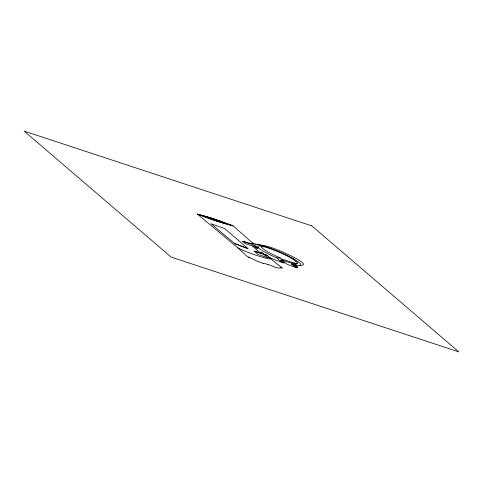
<?xml version="1.0" encoding="UTF-8"?>
<svg xmlns="http://www.w3.org/2000/svg" width="483" height="483" viewBox="0 0 483 483"><rect width="100%" height="100%" fill="white"/><g stroke="black" fill="none" stroke-linecap="round" stroke-linejoin="round"><path stroke-width="0.72" d="M293.61 264.515L293.35 264.865A14.991 2.318 22.4 0 0 294.044 265.801C294.527 266.254 296.508 267.817 296.592 266.616A17.237 2.669 22.4 0 0 296.321 266.187L293.718 264.521M284.861 262.824L283.473 262.957L269.882 257.922A5.283 0.815 22.4 0 0 267.467 257.336M295.831 261.194L297.033 262.263A18.668 2.886 22.4 0 1 297.395 263.712L295.361 263.899L290.5 262.849A20.063 3.103 22.4 0 1 286.19 261.502L281.48 259.782L287.288 264.364L296.689 267.848L297.613 267.842L297.649 267.153A27.507 4.256 22.4 0 0 297.045 266.284L295.554 264.859M254.136 251.112L255.561 251.492A34.221 5.295 22.4 0 0 260.21 252.784L263.742 253.835M292.632 264.11A19.821 3.067 22.4 0 0 299.267 265.384C312 265.892 292.632 256.769 290.573 255.61C280.074 250.762 269.272 245.708 257.62 244.567A19.447 3.007 22.4 0 0 254.933 244.615M299.526 265.372L300.565 265.173L300.806 264.394A24.102 3.731 22.4 0 0 299.514 262.776L293.616 258.81M281.48 259.782L284.922 259.854L287.608 260.856A19.972 3.091 22.4 0 0 291.913 262.299L297.431 263.688M233.217 225.905L222.56 223.019A111.416 17.237 22.4 0 1 209.562 218.727L197.342 214.035L210.715 217.845A120.291 18.608 22.4 0 1 214.941 219.228L233.096 225.815L253.666 243.963L247.507 242.714A43.373 6.714 22.4 0 1 244.289 241.766A21.614 3.345 22.4 0 0 243.752 241.603L242.786 241.349L245.557 243.734L258.52 247.924L260.748 249.633A24.343 3.767 22.4 0 0 266.103 252.796L266.755 253.14A26.124 4.039 22.4 0 0 273.118 256.256L276.741 257.856L280.321 257.988L282.326 259.8M263.519 254.263L254.136 251.13L257.777 254.251L266.236 257.258A3.013 0.465 22.4 0 0 266.61 257.306L267.504 257.348L263.519 254.263L267.141 255.35L268.699 256.721M254.982 246.885L256.068 247.839L257.01 247.942M260.259 245.962L258.206 245.919A17.823 2.759 22.4 0 0 257.674 246.946L257.789 247.127A19.918 3.079 22.4 0 0 258.52 247.924M257.62 244.567L263.76 246.016A24.331 3.767 22.4 0 1 269.502 247.9L279.083 251.673A29.403 4.552 22.4 0 1 293.61 258.81M253.032 244.7A3.405 0.525 22.4 0 0 252.428 244.573L242.798 241.367M260.12 245.944L263.917 246.747M248.57 257.095L254.813 260.053A15.788 2.445 22.4 0 1 255.646 260.512A30.091 4.655 22.4 0 0 263.114 263.344M249.457 257.415L248.304 257.125A5.355 0.827 22.4 0 1 247.067 256.292L237.702 247.713M267.842 264.449L270.999 265.578A6.973 1.081 22.4 0 1 274.018 266.876A28.684 4.438 22.4 0 0 278.383 268.011L279.494 268.234L280.545 267.63A10.191 1.576 22.4 0 1 280.617 267.624M247.96 248.516L247.079 248.22A44.14 6.828 22.4 0 1 242.629 246.668L234.889 243.692L211.017 223.695L218.884 226.563A75.064 11.616 22.4 0 0 224.462 228.459L247.96 248.516L234.889 243.692M252.627 242.955L256.896 244.489M256.068 247.839L257.481 248.353L256.081 247.127M267.141 255.35L264.267 254.293L262.758 252.965L261.351 252.452L262.867 253.774M296.387 267.745L291.702 264.261M283.316 262.903L280.75 261.418L276.741 257.856M280.925 267.63L282.114 268.077A5.132 0.791 22.4 0 0 281.746 267.697L270.22 258.411M281.511 267.763L282.084 268.059M271.893 258.671L269.955 257.662A11.912 1.841 22.4 0 1 268.723 256.727M274.724 250.423L270.697 248.902A19.169 2.964 22.4 0 0 263.923 246.747M280.321 257.988L276.807 256.437A24.953 3.858 22.4 0 1 270.649 253.43L270.021 253.098A23.293 3.604 22.4 0 1 264.853 250.037L262.71 248.389A19.272 2.983 22.4 0 1 261.901 247.423M197.39 214.108L237.89 247.87L243.13 250.442L251.951 253.823A42.8 6.623 22.4 0 0 260.675 256.714C261.502 256.696 272.835 260.941 269.55 257.819M254.281 244.984L257.173 247.465M255.102 246.904L252.428 244.573M252.73 246.348L260.222 252.802M274.724 250.448A24.681 3.822 22.4 0 1 295.88 261.212M263.012 263.295A9.298 1.437 22.4 0 1 267.884 264.491M291.599 264.225A2.741 0.423 22.4 0 1 292.583 264.08M261.919 247.429A17.328 2.681 22.4 0 1 262.637 246.421M294.612 266.018A2.644 0.411 22.4 0 1 294.425 266.127M294.594 266.012A8.579 1.328 22.4 0 0 293.785 264.95A2.548 0.392 22.4 0 0 293.356 264.66M280.81 260.24L280.816 260.367A9.648 1.491 22.4 0 0 281.028 260.723A7.8 1.208 22.4 0 0 281.311 261.007L283.056 261.834A3.641 0.561 22.4 0 1 283.056 261.834A7.794 1.208 22.4 0 0 282.374 260.79A4.22 0.652 22.4 0 0 282.259 260.687L280.852 260.18M231.013 225.211L219.777 222.035A105.439 16.313 22.4 0 1 213.679 220.031L199.576 214.79L207.672 216.964A94.753 14.659 22.4 0 1 220.912 221.323L231.013 225.211M311.819 225.881L24.15 131.098L171.181 257.119L458.85 351.902L311.819 225.881"/></g></svg>
